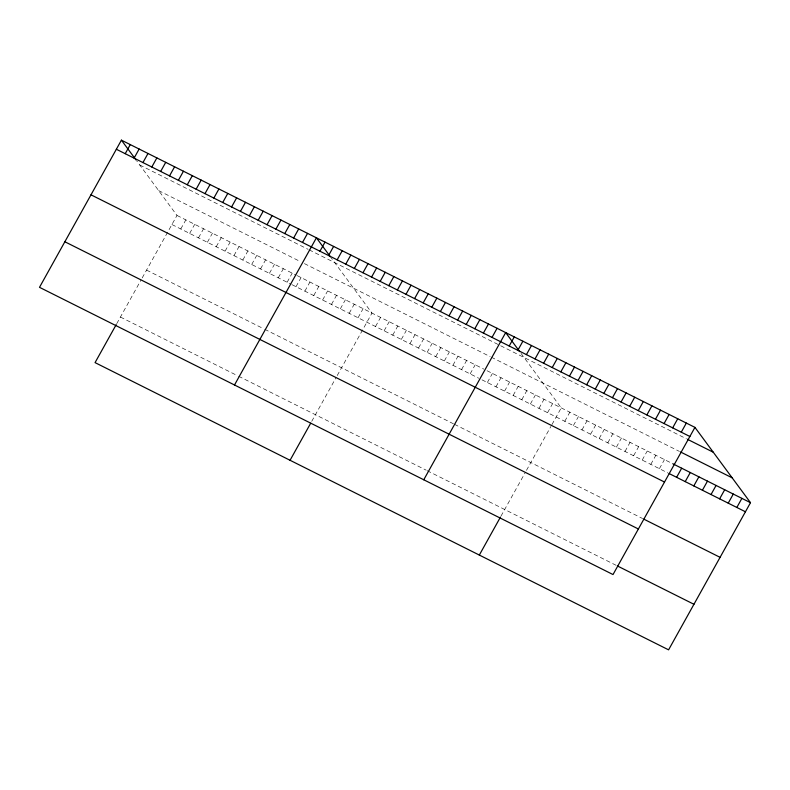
<?xml version="1.0" encoding="UTF-8"?>
<svg xmlns="http://www.w3.org/2000/svg" width="790" height="790" viewBox="0 0 790 790"><rect width="100%" height="100%" fill="white"/><g stroke="black" fill="none" stroke-linecap="round" stroke-linejoin="round"><path stroke-width="0.59" stroke-dasharray="3.95 2.96" d="M116.723 323.693L141.104 279.887M142.2 277.932L176.98 215.443L136.7 160.854M180.772 228.982L185.838 219.877M189.639 233.415L194.705 224.321M198.507 237.859L203.563 228.754M207.365 242.293L212.431 233.198M216.233 246.737L221.299 237.632M225.091 251.171L230.157 242.076M233.958 255.614L239.024 246.519M242.816 260.048L247.882 250.953M251.684 264.492L256.75 255.397M260.552 268.936L265.608 259.831M269.41 273.37L274.476 264.275M278.278 277.813L283.343 268.709M287.135 282.247L292.201 273.152M296.003 286.691L301.069 277.586M304.861 291.125L309.927 282.03M313.729 295.569L318.795 286.464M322.597 300.002L327.653 290.908M331.454 304.446L336.52 295.341M340.322 308.88L345.388 299.785M349.18 313.324L354.246 304.219M358.048 317.758L363.114 308.663M311.724 421.356L336.106 377.541M337.192 375.586L371.972 313.097L331.079 257.688M375.517 326.507L380.573 317.412M384.118 330.812L389.184 321.718M392.719 335.128L397.785 326.023M401.32 339.433L406.386 330.339M409.921 343.739L414.987 334.644M418.532 348.054L423.588 338.95M427.133 352.36L432.199 343.255M435.734 356.665L440.8 347.57M444.336 360.971L449.401 351.876M452.937 365.286L458.003 356.181M461.538 369.592L466.604 360.497M470.149 373.897L475.205 364.802M487.351 382.518L492.417 373.423M495.952 386.824L501.018 377.729M504.553 391.139L509.619 382.034M513.154 395.444L518.22 386.34M521.765 399.75L526.821 390.655M530.367 404.055L535.432 394.961M538.968 408.371L544.034 399.266M547.569 412.676L552.635 403.581M500.988 516.137L525.37 472.331M526.456 470.376L550.887 426.482M551.943 424.576L561.236 407.887L520.956 353.298M564.771 421.297L569.837 412.192M573.382 425.603L578.448 416.508M581.983 429.908L587.049 420.813M590.584 434.224L595.65 425.119M599.185 438.529L604.251 429.424M607.787 442.834L612.852 433.74M616.398 447.14L621.454 438.045M624.999 451.455L630.064 442.351M633.6 455.761L638.666 446.666M642.201 460.066L647.267 450.972M650.802 464.382L655.868 455.277M659.403 468.687L664.469 459.592M139.751 165.001L308.159 249.344M309.147 249.838L686.392 438.766M158.642 190.597L300.457 261.618M304.397 263.593L490.215 356.655M491.281 357.189L679.469 451.436M176.98 215.443L296.141 275.118M297.129 275.611L483.816 369.108M487.035 370.727L673.07 463.898M171.914 224.538L291.075 284.222M292.063 284.716L478.75 378.213M481.969 379.822L668.014 472.993M146.555 270.101L263.751 328.798M264.729 329.292L453.391 423.776M454.457 424.309L642.645 518.556M120.426 317.047L237.622 375.744M238.6 376.238L426.185 470.178M427.252 470.722L616.516 565.502"/><path stroke-width="1.19" d="M121.413 140.156L39.5 287.323L613.02 574.557L694.943 427.38L121.413 140.156L136.087 160.024M125.215 153.695L130.281 144.59M134.083 158.128L139.139 149.034M142.941 162.572L148.006 153.467M151.808 167.006L156.874 157.911M160.666 171.45L165.732 162.345M169.534 175.884L174.6 166.789M178.392 180.327L183.458 171.223M187.26 184.761L192.326 175.666M116.199 324.641L95.057 362.62L668.587 649.844L750.5 502.677L694.943 427.38M196.127 189.205L201.183 180.1M204.985 193.639L210.051 184.544M213.853 198.083L218.919 188.978M222.711 202.517L227.777 193.422M231.579 206.96L236.644 197.856M240.436 211.394L245.502 202.299M249.304 215.838L254.37 206.743M258.172 220.272L263.228 211.177M267.03 224.716L272.096 215.621M275.898 229.149L280.964 220.055M284.756 233.593L289.821 224.498M293.623 238.037L298.689 228.932M302.491 242.471L307.547 233.376M234.502 384.987L316.415 237.81L330.467 256.859M319.95 251.22L325.016 242.115M328.551 255.525L333.617 246.431M337.162 259.831L342.218 250.736M345.763 264.146L350.829 255.042M354.364 268.452L359.43 259.357M362.966 272.757L368.031 263.663M371.567 277.073L376.632 267.968M380.168 281.378L385.234 272.283M290.058 460.274L310.668 423.252M388.779 285.684L393.845 276.589M397.38 289.999L402.446 280.894M405.981 294.305L411.047 285.2M414.582 298.61L419.648 289.515M423.183 302.916L428.249 293.821M431.794 307.231L436.85 298.126M440.395 311.537L445.461 302.442M448.997 315.842L454.062 306.747M457.598 320.157L462.663 311.053M466.199 324.463L471.265 315.368M474.8 328.768L479.866 319.674M483.411 333.084L488.467 323.979M492.012 337.389L497.078 328.285M423.756 479.777L505.679 332.6L519.731 351.649M509.214 346L514.28 336.905M517.815 350.316L522.881 341.211M526.417 354.621L531.482 345.526M535.028 358.927L540.083 349.832M543.629 363.242L548.695 354.137M552.23 367.548L557.296 358.453M560.831 371.853L565.897 362.758M569.432 376.168L574.498 367.064M479.323 555.064L500.455 517.095M578.043 380.474L583.099 371.369M586.644 384.779L591.71 375.685M595.245 389.085L600.311 379.99M603.846 393.4L608.912 384.296M612.448 397.706L617.513 388.611M621.049 402.011L626.115 392.916M629.66 406.327L634.716 397.222M638.261 410.632L643.327 401.537M646.862 414.938L651.928 405.843M655.463 419.253L660.529 410.148M664.064 423.559L669.13 414.454M672.665 427.864L677.731 418.769M681.276 432.17L686.332 423.075M676.615 477.308L681.681 468.203M685.216 481.614L690.282 472.509M693.818 485.919L698.883 476.824M702.419 490.225L707.485 481.13M711.02 494.54L716.086 485.435M719.631 498.846L724.687 489.751M728.232 503.151L733.298 494.056M736.833 507.466L741.899 498.362M116.347 149.251L689.877 436.485M687.468 439.299L713.271 452.226M680.545 451.979L732.162 477.832M673.07 463.898L750.5 502.677M669.081 473.536L745.434 511.772M90.988 194.814L664.518 482.048M643.722 519.099L720.075 557.335M64.859 241.76L638.389 528.994M617.592 566.045L693.946 604.281"/></g></svg>
